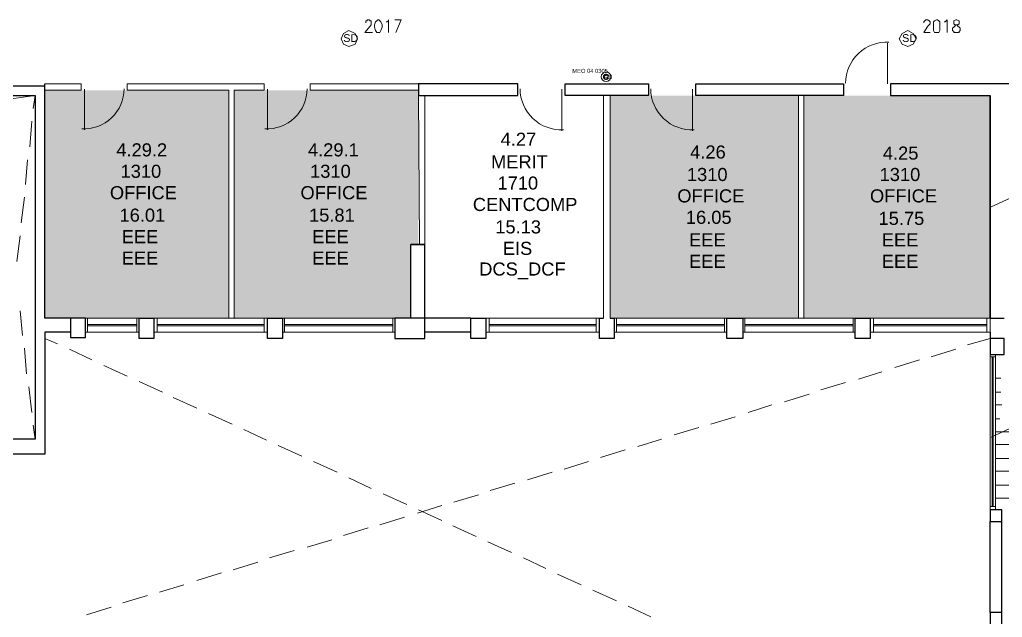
# Model space of a CAD drawing. Header units: millimetres. Extents: x 0 to 90.7, y 0 to 64.4.
# Drawn here: x 51.31 to 70.74, y 15.87 to 27.69 of the extents above; entities that cross this region are included whole.
import ezdxf

# ---------------------------------------------------------------- set-up
doc = ezdxf.new("R2010")
doc.units = ezdxf.units.MM
doc.layers.add('PDF_014404$_ps_FIRE_ACCESS', color=7, linetype='Continuous', true_color=0x37dd00)
doc.layers.add('PDF_014404$HL-TMP', color=7, linetype='Continuous', true_color=0x800000)
for name, color, linetype in [('PDF_014404$_ps_TEXTBOLD$FIRE', 2, 'Continuous'), ('PDF_014404$BL', 7, 'Continuous'), ('PDF_014404$DR', 7, 'Continuous'), ('PDF_014404$FI', 7, 'Continuous'), ('PDF_014404$PL-STAIR', 7, 'Continuous'), ('PDF_014404$WA', 7, 'Continuous'), ('PDF_014404$WA-COL', 7, 'Continuous'), ('PDF_014404$WA-EXT', 7, 'Continuous'), ('PDF_014404$WN', 7, 'Continuous'), ('PDF_Text', 7, 'Continuous')]:
    doc.layers.add(name, color=color, linetype=linetype)
doc.styles.add('PDF ArialMT', font='arial.ttf')

msp = doc.modelspace()

# ---------------------------------------------------------------- linework, layer by layer
at = {"layer": 'PDF_014404$_ps_FIRE_ACCESS', "lineweight": 0}
for points in [[(57.815, 27.159), (57.942, 27.202), (57.984, 27.307), (57.942, 27.413), (57.815, 27.477), (57.709, 27.413), (57.666, 27.307), (57.709, 27.202)], [(68.864, 27.159), (68.97, 27.202), (69.033, 27.307), (68.97, 27.413), (68.864, 27.477), (68.758, 27.413), (68.695, 27.307), (68.758, 27.202)]]:
    msp.add_lwpolyline(points, close=True, dxfattribs=at)
at = {"layer": 'PDF_014404$_ps_TEXTBOLD$FIRE', "lineweight": 20}
for points in [[(58.153, 27.625), (58.153, 27.646), (58.153, 27.667), (58.174, 27.667), (58.174, 27.688), (58.217, 27.688), (58.238, 27.667), (58.259, 27.667), (58.259, 27.646), (58.259, 27.604), (58.259, 27.583), (58.238, 27.561), (58.132, 27.434), (58.28, 27.434)], [(58.555, 27.646), (58.577, 27.646), (58.598, 27.688), (58.598, 27.434)], [(58.746, 27.434), (58.852, 27.688), (58.725, 27.688)], [(69.181, 27.625), (69.181, 27.646), (69.203, 27.667), (69.224, 27.688), (69.266, 27.688), (69.287, 27.667), (69.308, 27.646), (69.308, 27.604), (69.287, 27.583), (69.266, 27.561), (69.181, 27.434), (69.308, 27.434)], [(69.584, 27.646), (69.605, 27.646), (69.647, 27.688), (69.647, 27.434)]]:
    msp.add_lwpolyline(points, dxfattribs=at)
for points in [[(58.386, 27.688), (58.365, 27.667), (58.344, 27.646), (58.323, 27.583), (58.323, 27.54), (58.344, 27.477), (58.365, 27.434), (58.386, 27.434), (58.407, 27.434), (58.428, 27.434), (58.45, 27.477), (58.471, 27.54), (58.471, 27.583), (58.45, 27.646), (58.428, 27.667), (58.407, 27.688)], [(69.435, 27.688), (69.393, 27.667), (69.372, 27.646), (69.372, 27.583), (69.372, 27.54), (69.372, 27.477), (69.393, 27.434), (69.435, 27.434), (69.457, 27.434), (69.478, 27.434), (69.499, 27.477), (69.499, 27.54), (69.499, 27.583), (69.499, 27.646), (69.478, 27.667), (69.457, 27.688)], [(69.816, 27.688), (69.774, 27.667), (69.774, 27.646), (69.774, 27.625), (69.774, 27.604), (69.795, 27.583), (69.838, 27.583), (69.859, 27.561), (69.88, 27.54), (69.901, 27.519), (69.901, 27.477), (69.88, 27.456), (69.88, 27.434), (69.838, 27.434), (69.816, 27.434), (69.774, 27.434), (69.774, 27.456), (69.753, 27.477), (69.753, 27.519), (69.774, 27.54), (69.795, 27.561), (69.816, 27.583), (69.859, 27.583), (69.88, 27.604), (69.88, 27.625), (69.88, 27.646), (69.88, 27.667), (69.838, 27.688)]]:
    msp.add_lwpolyline(points, close=True, dxfattribs=at)
at = {"layer": 'PDF_014404$BL', "lineweight": 9}
for points in [[(50.999, 26.101), (51.613, 26.186), (51.57, 25.932)], [(51.549, 25.678), (51.507, 25.17)], [(51.464, 24.916), (51.422, 24.429)], [(51.401, 24.175), (51.337, 23.667)], [(51.316, 23.413), (51.253, 22.905)], [(51.359, 21.444), (51.316, 21.931)], [(53.666, 21.783), (52.608, 21.783)], [(56.206, 21.783), (53.962, 21.783)], [(58.725, 21.783), (56.502, 21.783)], [(62.768, 21.783), (60.524, 21.783)], [(65.287, 21.783), (63.064, 21.783)], [(67.827, 21.783), (65.604, 21.783)], [(70.494, 21.783), (68.123, 21.783)], [(51.803, 21.381), (52.057, 21.275)], [(52.608, 21.508), (53.666, 21.508)], [(53.962, 21.508), (56.206, 21.508)], [(56.502, 21.508), (58.725, 21.508)], [(60.524, 21.508), (62.768, 21.508)], [(63.064, 21.508), (65.287, 21.508)], [(65.604, 21.508), (67.827, 21.508)], [(68.123, 21.508), (70.494, 21.508)], [(70.049, 21.254), (70.494, 21.381)], [(51.443, 20.682), (51.401, 21.19)], [(52.29, 21.169), (52.735, 20.957)], [(69.33, 21.021), (69.816, 21.169)], [(70.494, 21.063), (70.494, 17.994)], [(70.6, 17.994), (70.6, 21.063)], [(52.967, 20.851), (53.433, 20.64)], [(68.61, 20.809), (69.097, 20.957)], [(67.89, 20.576), (68.356, 20.724)], [(51.549, 19.92), (51.486, 20.428)], [(53.666, 20.534), (54.132, 20.322)], [(67.149, 20.365), (67.636, 20.513)], [(54.343, 20.216), (54.809, 20.005)], [(66.43, 20.132), (66.916, 20.28)], [(65.71, 19.92), (66.176, 20.068)], [(55.042, 19.899), (55.507, 19.687)], [(64.969, 19.687), (65.456, 19.835)], [(51.613, 19.391), (51.57, 19.666)], [(55.74, 19.581), (56.185, 19.37)], [(64.249, 19.476), (64.736, 19.624)], [(56.418, 19.264), (56.883, 19.052)], [(63.53, 19.243), (63.995, 19.391)], [(62.789, 19.031), (63.276, 19.179)], [(57.116, 18.946), (57.582, 18.735)], [(62.069, 18.798), (62.556, 18.946)], [(61.35, 18.587), (61.836, 18.735)], [(57.815, 18.629), (58.259, 18.417)], [(60.609, 18.375), (61.096, 18.523)], [(58.492, 18.311), (58.958, 18.1)], [(59.889, 18.142), (60.376, 18.29)], [(59.169, 17.93), (59.656, 18.079)], [(59.19, 17.994), (59.656, 17.782)], [(58.428, 17.698), (58.915, 17.846)], [(57.709, 17.486), (58.196, 17.634)], [(59.868, 17.676), (60.334, 17.465)], [(56.989, 17.253), (57.476, 17.401)], [(60.566, 17.359), (61.032, 17.147)], [(56.248, 17.041), (56.735, 17.19)], [(55.529, 16.808), (56.015, 16.957)], [(61.265, 17.041), (61.709, 16.83)], [(54.809, 16.597), (55.296, 16.745)], [(61.942, 16.724), (62.408, 16.512)], [(54.068, 16.364), (54.555, 16.512)], [(62.641, 16.406), (63.106, 16.195)], [(53.348, 16.152), (53.835, 16.3)], [(52.629, 15.919), (53.116, 16.068)], [(63.339, 16.089), (63.784, 15.877)]]:
    msp.add_lwpolyline(points, dxfattribs=at)
at = {"layer": 'PDF_014404$DR', "lineweight": 0}
for points in [[(68.462, 26.418), (68.462, 27.223), (68.462, 26.418)], [(52.586, 26.313), (52.586, 25.508), (52.586, 26.313)], [(56.206, 26.313), (56.206, 25.508), (56.206, 26.313)], [(62.027, 26.313), (62.027, 25.487), (62.027, 26.313)], [(64.609, 26.313), (64.609, 25.487), (64.609, 26.313)]]:
    msp.add_lwpolyline(points, dxfattribs=at)
for centre, radius, start, end in [((68.451, 26.429), 0.815, 87.0451, 180.0006), ((52.576, 26.323), 0.794, 267.0445, 0.0002), ((56.195, 26.323), 0.794, 267.0445, 0.0002), ((62.016, 26.323), 0.815, 179.9994, 272.9549), ((64.599, 26.323), 0.815, 179.9994, 272.9549)]:
    msp.add_arc(centre, radius, start, end, dxfattribs=at)
at = {"layer": 'PDF_014404$FI', "lineweight": 9}
msp.add_lwpolyline([(63.001, 26.524), (62.916, 26.545), (63.001, 26.588)], close=True, dxfattribs=at)
msp.add_circle((62.901, 26.559), 0.0953, dxfattribs=at)
msp.add_circle((62.901, 26.559), 0.0953, dxfattribs=at)
for radius, start, end in [(0.0529, 22.7694, 337.2306), (0.0318, 22.7697, 337.2303)]:
    msp.add_arc((62.901, 26.559), radius, start, end, dxfattribs=at)
at = {"layer": 'PDF_014404$HL-TMP', "transparency": 33554559}
for points in [[(51.803, 26.291), (55.444, 26.291), (55.444, 26.291)], [(55.444, 26.291), (51.803, 26.291), (55.444, 21.783)], [(51.803, 26.291), (55.444, 21.783), (51.803, 21.783)], [(59.19, 26.291), (55.55, 26.291), (59.19, 23.243)], [(55.55, 26.291), (59.19, 23.243), (55.55, 23.243)], [(66.705, 26.186), (62.979, 26.186), (66.705, 26.164)], [(62.979, 26.186), (66.705, 26.164), (62.979, 26.164)], [(66.705, 26.164), (62.979, 26.164), (66.705, 21.783)], [(62.979, 26.164), (66.705, 21.783), (62.979, 21.783)], [(70.494, 26.186), (66.811, 26.186), (70.494, 21.783)], [(66.811, 26.186), (70.494, 21.783), (66.811, 21.783)], [(59.042, 23.243), (55.55, 23.243), (59.042, 21.783)], [(55.55, 23.243), (59.042, 21.783), (55.55, 21.783)]]:
    msp.add_solid(points, dxfattribs=at)
at = {"layer": 'PDF_014404$PL-STAIR', "lineweight": 9}
for points in [[(70.515, 23.984), (71.34, 24.365), (71.34, 24.471), (71.383, 24.407), (71.446, 24.323), (71.446, 24.429), (72.335, 24.852)], [(70.6, 20.597), (70.705, 20.597)], [(70.515, 19.433), (71.34, 19.814), (71.34, 19.92), (71.383, 19.857), (71.446, 19.772), (71.446, 19.878), (72.335, 20.301)], [(70.6, 20.322), (70.705, 20.322)], [(70.6, 20.068), (70.727, 20.068)], [(70.684, 19.793), (70.6, 19.793)], [(70.6, 19.539), (72.251, 19.539)], [(70.6, 19.285), (72.251, 19.285)], [(70.6, 19.01), (72.251, 19.01)], [(70.6, 18.756), (72.251, 18.756)], [(70.6, 18.481), (72.251, 18.481)], [(70.6, 18.227), (72.251, 18.227)]]:
    msp.add_lwpolyline(points, dxfattribs=at)
at = {"layer": 'PDF_014404$WA', "lineweight": 20}
for points in [[(51.803, 26.291), (52.523, 26.291), (52.523, 26.418), (51.803, 26.418)], [(55.55, 21.783), (55.55, 26.291), (56.142, 26.291), (56.142, 26.418), (53.433, 26.418), (53.433, 26.291), (55.444, 26.291), (55.444, 21.783)], [(59.19, 26.418), (57.053, 26.418), (57.053, 26.291), (59.19, 26.291)], [(59.212, 23.243), (59.19, 26.186)], [(59.317, 23.243), (59.317, 26.186)], [(62.852, 26.186), (62.852, 21.783)], [(62.979, 26.186), (62.979, 21.783)], [(66.705, 26.186), (66.705, 21.783)], [(66.811, 26.186), (66.811, 21.783)]]:
    msp.add_lwpolyline(points, dxfattribs=at)
at = {"layer": 'PDF_014404$WA-COL', "lineweight": 25}
for points in [[(52.311, 21.783), (52.311, 21.402), (52.608, 21.402), (52.608, 21.783)], [(53.666, 21.783), (53.962, 21.783), (53.962, 21.381), (53.666, 21.381)], [(56.206, 21.783), (56.502, 21.783), (56.502, 21.381), (56.206, 21.381)], [(59.317, 21.783), (58.725, 21.783), (58.725, 21.381), (59.317, 21.381)], [(60.228, 21.783), (60.524, 21.783), (60.524, 21.381), (60.228, 21.381)], [(65.287, 21.783), (65.604, 21.783), (65.604, 21.381), (65.287, 21.381)], [(67.827, 21.783), (68.123, 21.783), (68.123, 21.381), (67.827, 21.381)], [(70.727, 17.994), (70.494, 17.994), (70.494, 17.761), (70.727, 17.761)], [(70.727, 15.962), (70.494, 15.962), (70.494, 15.708), (70.727, 15.708)]]:
    msp.add_lwpolyline(points, close=True, dxfattribs=at)
for points in [[(62.979, 21.783), (63.064, 21.783), (63.064, 21.381), (62.768, 21.381), (62.768, 21.783), (62.852, 21.783)], [(70.494, 21.783), (70.769, 21.783)], [(70.494, 21.508), (70.494, 21.063), (70.769, 21.063), (70.769, 21.381), (70.494, 21.381)]]:
    msp.add_lwpolyline(points, dxfattribs=at)
at = {"layer": 'PDF_014404$WA-EXT', "lineweight": 25}
for points in [[(51.803, 26.376), (50.279, 26.376), (50.279, 26.186), (51.613, 26.186), (51.613, 19.391), (50.893, 19.391), (50.893, 19.687), (50.702, 19.687), (50.702, 19.391), (47.654, 19.391), (47.654, 23.688), (46.935, 23.688), (46.935, 23.476), (47.443, 23.476), (47.443, 22.651), (46.829, 22.651), (46.829, 22.418), (47.443, 22.418), (47.443, 20.957)], [(52.311, 21.783), (51.803, 21.783), (51.803, 26.418)], [(72.462, 25.783), (72.462, 26.418), (68.525, 26.418), (68.525, 26.186), (70.494, 26.186), (70.494, 21.783), (70.494, 26.186)], [(59.042, 21.783), (59.042, 23.243), (59.317, 23.243), (59.042, 23.243)], [(60.228, 21.783), (59.317, 21.783), (59.317, 23.243)], [(52.311, 21.508), (51.803, 21.508), (51.803, 19.095), (50.702, 19.095), (42.214, 19.095), (42.214, 19.391), (45.072, 19.391), (45.072, 20.174), (42.214, 20.174), (42.214, 21.359), (42.532, 21.359), (42.532, 22.418), (43.442, 22.418), (43.442, 22.651), (42.214, 22.651), (42.214, 22.418)], [(60.228, 21.508), (59.317, 21.508)], [(70.494, 15.962), (70.494, 17.761)], [(70.727, 15.962), (70.727, 17.761)]]:
    msp.add_lwpolyline(points, dxfattribs=at)
for points in [[(59.19, 26.418), (59.19, 26.186), (61.159, 26.186), (61.159, 26.418)], [(63.741, 26.418), (63.741, 26.186), (62.09, 26.186), (62.09, 26.418)], [(64.673, 26.418), (67.594, 26.418), (67.594, 26.186), (64.673, 26.186)]]:
    msp.add_lwpolyline(points, close=True, dxfattribs=at)
at = {"layer": 'PDF_014404$WN', "lineweight": 0}
for points in [[(52.608, 21.783), (52.608, 21.508)], [(52.65, 21.783), (52.65, 21.508)], [(53.624, 21.508), (53.624, 21.783)], [(53.666, 21.508), (53.666, 21.783)], [(53.962, 21.783), (53.962, 21.508)], [(54.026, 21.783), (54.026, 21.508)], [(56.142, 21.508), (56.142, 21.783)], [(56.206, 21.508), (56.206, 21.783)], [(56.502, 21.783), (56.502, 21.508)], [(56.545, 21.783), (56.545, 21.508)], [(58.682, 21.508), (58.682, 21.783)], [(58.725, 21.508), (58.725, 21.783)], [(60.524, 21.783), (60.524, 21.508)], [(60.588, 21.783), (60.588, 21.508)], [(62.704, 21.508), (62.704, 21.783)], [(62.768, 21.508), (62.768, 21.783)], [(63.064, 21.783), (63.064, 21.508)], [(63.106, 21.783), (63.106, 21.508)], [(65.244, 21.508), (65.244, 21.783)], [(65.287, 21.508), (65.287, 21.783)], [(65.604, 21.783), (65.604, 21.508)], [(65.646, 21.783), (65.646, 21.508)], [(67.784, 21.508), (67.784, 21.783)], [(67.827, 21.508), (67.827, 21.783)], [(68.123, 21.783), (68.123, 21.508)], [(68.187, 21.783), (68.187, 21.508)], [(70.43, 21.508), (70.43, 21.783)], [(70.494, 21.508), (70.494, 21.783)], [(52.65, 21.656), (53.624, 21.656)], [(52.65, 21.635), (53.624, 21.635)], [(54.026, 21.656), (56.142, 21.656)], [(54.026, 21.635), (56.142, 21.635)], [(56.545, 21.656), (58.682, 21.656)], [(56.545, 21.635), (58.682, 21.635)], [(60.588, 21.656), (62.704, 21.656)], [(60.588, 21.635), (62.704, 21.635)], [(63.106, 21.656), (65.244, 21.656)], [(63.106, 21.635), (65.244, 21.635)], [(65.646, 21.656), (67.784, 21.656)], [(65.646, 21.635), (67.784, 21.635)], [(68.187, 21.656), (70.43, 21.656)], [(68.187, 21.635), (70.43, 21.635)], [(70.6, 21.063), (70.494, 21.063)], [(70.6, 21.021), (70.494, 21.021)], [(70.536, 18.057), (70.536, 21.021)], [(70.557, 18.057), (70.557, 21.021)], [(70.494, 18.057), (70.6, 18.057)], [(70.494, 17.994), (70.6, 17.994)]]:
    msp.add_lwpolyline(points, dxfattribs=at)

# ---------------------------------------------------------------- texts
at = {"layer": 'PDF_Text', "color": 2, "char_height": 0.1528, "attachment_point": 4, "style": 'PDF ArialMT'}
for insert in [(57.704, 27.323), (68.754, 27.323)]:
    msp.add_mtext('SD', dxfattribs=dict(at, insert=insert))
at = {"layer": 'PDF_Text', "attachment_point": 4, "style": 'PDF ArialMT'}
for s, insert, char_height in [('MEO 04 0305', (62.234, 26.674), 0.08149), ('4.27', (60.816, 25.323), 0.2588), ('4.29.2', (53.217, 25.111), 0.2588), ('4.29.1', (57.006, 25.111), 0.2588), ('4.26', (64.563, 25.069), 0.2588), ('4.25', (68.373, 25.047), 0.2588), ('MERIT', (60.626, 24.878), 0.2588), ('1310', (53.301, 24.688), 0.2588), ('1310', (57.048, 24.688), 0.2588), ('1310', (64.499, 24.624), 0.2588), ('1310', (68.309, 24.624), 0.2588), ('1710', (60.753, 24.455), 0.2588), ('OFFICE', (53.09, 24.264), 0.2588), ('OFFICE', (56.858, 24.264), 0.2588), ('OFFICE', (64.309, 24.201), 0.2588), ('OFFICE', (68.119, 24.201), 0.2588), ('CENTCOMP', (60.266, 24.031), 0.2588), ('16.01', (53.28, 23.82), 0.2588), ('15.81', (57.027, 23.82), 0.2588), ('16.05', (64.478, 23.777), 0.2588), ('15.13', (60.71, 23.587), 0.2588), ('15.75', (68.288, 23.756), 0.2588), ('EEE', (53.323, 23.396), 0.2588), ('EEE', (57.09, 23.396), 0.2588), ('EEE', (64.542, 23.333), 0.2588), ('EEE', (68.352, 23.333), 0.2588), ('EIS', (60.858, 23.163), 0.2588), ('EEE', (53.323, 22.973), 0.2588), ('EEE', (57.09, 22.973), 0.2588), ('EEE', (64.542, 22.909), 0.2588), ('EEE', (68.352, 22.909), 0.2588), ('DCS_DCF', (60.393, 22.719), 0.2588)]:
    msp.add_mtext(s, dxfattribs=dict(at, insert=insert, char_height=char_height))

doc.saveas('drawing.dxf')
